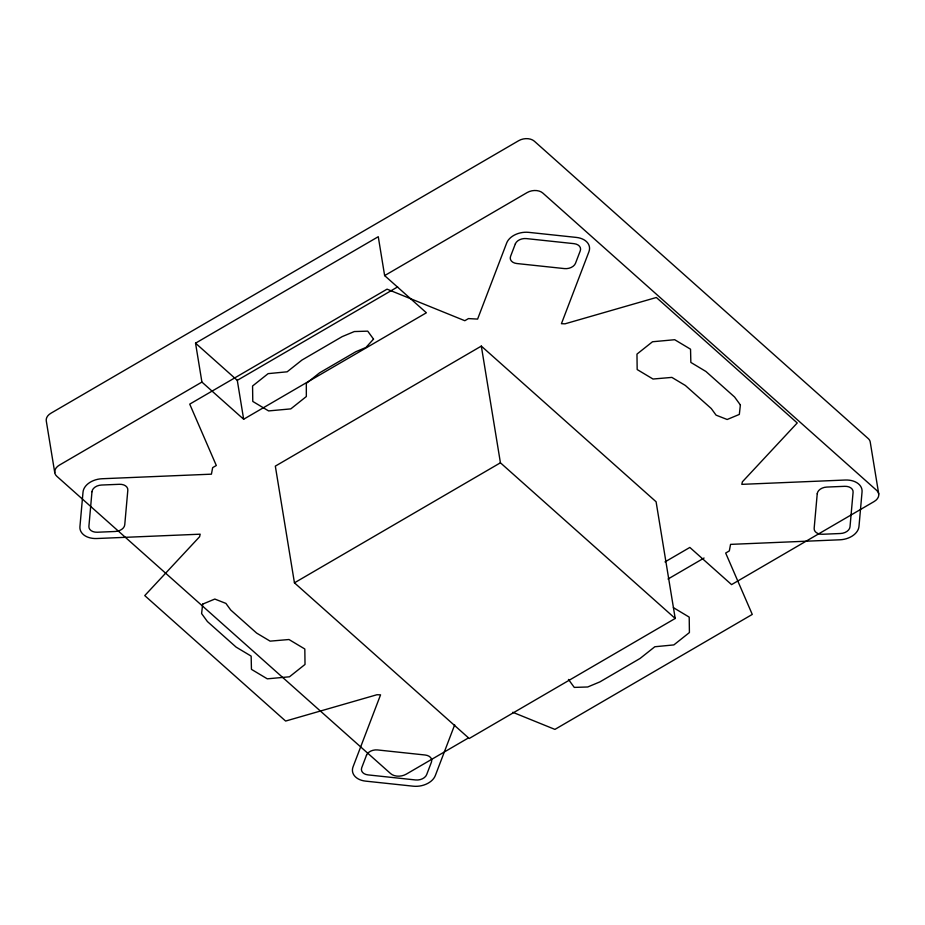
<?xml version="1.0" encoding="UTF-8"?>
<svg xmlns="http://www.w3.org/2000/svg" width="925" height="925" viewBox="0 0 925 925"><rect width="100%" height="100%" fill="white"/><g stroke="black" fill="none" stroke-linecap="round" stroke-linejoin="round"><path stroke-width="1.39" d="M454.695 724.83L435.317 775.566A18.084 12.43 -9.3 0 1 413.232 786.192L365.606 781.128A18.084 12.43 -9.3 0 1 353.061 766.813L380.557 694.848L376.961 694.733L285.617 721.061L144.751 595.596L199.58 536.754L200.182 534.188L96.743 538.523A18.084 12.43 -9.3 0 1 79.932 526.683L83.019 492.088A18.084 12.43 -9.3 0 1 102.062 478.745L211.432 474.167L212.657 467.634L216.311 465.506L189.729 404.132L387.066 289.155L464.812 320.709L468.466 318.582L477.601 319.09L506.68 242.986A18.084 12.43 -9.3 0 1 528.753 232.36L576.379 237.424A18.084 12.43 -9.3 0 1 588.924 251.739L561.429 323.704L565.025 323.819L656.368 297.492L797.234 422.956L742.405 481.798L741.804 484.353L845.242 480.029A18.084 12.43 -9.3 0 1 862.054 491.857L858.978 526.464A18.084 12.43 -9.3 0 1 839.923 539.795L730.553 544.374L729.328 550.918L725.674 553.046L752.268 614.42L554.919 729.397L512.751 712.285M195.545 343.175L378.267 236.708L384.638 275.604L426.379 312.777L243.657 419.245L201.916 382.071L195.545 343.175L237.286 380.348L243.657 419.245M201.916 382.071L59.397 465.113A11.308 7.77 -9.3 0 0 56.783 476.248L390.674 773.635A11.308 7.77 -9.3 0 0 406.329 774.121L468.304 738.011M384.638 275.604L527.158 192.562A11.308 7.77 -9.3 0 1 542.813 193.048L876.715 490.435A11.308 7.77 -9.3 0 1 874.102 501.558L731.571 584.612L689.842 547.438L664.982 561.914M237.286 380.348L397.634 286.912M481.324 346.1L275.326 466.131L294.439 582.831L469.206 738.497L675.204 618.467L656.091 501.766L481.324 346.1L500.425 462.801L675.204 618.467M294.439 582.831L500.425 462.801M668.023 579.027L704.075 558.018M673.377 607.632L689.206 617.114L689.414 632.55L673.862 644.91L654.831 646.748L640.007 658.507L599.862 681.91L587.699 686.986L574.263 687.402L568.459 679.436M878.75 494.054L870.252 442.185A11.308 7.77 -9.3 0 0 868.217 438.566L534.326 141.178A11.308 7.77 -9.3 0 0 518.671 140.692L50.898 413.244A11.308 7.77 -9.3 0 0 46.25 420.759L54.748 472.629M91.98 491.707L88.904 526.313A9.042 6.209 -9.3 0 0 97.298 532.233L115.22 531.482A9.042 6.209 -9.3 0 0 124.748 524.81L127.823 490.204A9.042 6.209 -9.3 0 0 119.429 484.295L101.496 485.035A9.042 6.209 -9.3 0 0 91.98 491.707M817.237 493.742L814.162 528.337A9.042 6.209 -9.3 0 0 822.568 534.257L840.49 533.505A9.042 6.209 -9.3 0 0 850.006 526.845L853.093 492.239A9.042 6.209 -9.3 0 0 844.687 486.319L826.765 487.07A9.042 6.209 -9.3 0 0 817.237 493.742M202.656 604.129L201.604 613.576L207.42 621.554L236.083 647.084L251.149 656.114L251.45 669.353L267.29 678.834L289.479 676.799L305.019 664.439L304.822 649.003L288.982 639.522L270.123 641.141L256.63 633.082L230.707 610.003L225.92 603.412L214.82 599.053L202.656 604.129M740.382 404.977L739.329 414.423L727.166 419.499L716.066 415.14L711.279 408.549L685.356 385.471L671.874 377.4L653.004 379.03L637.175 369.549L636.967 354.102L652.518 341.753L674.707 339.718L690.536 349.199L690.848 362.427L705.914 371.468L734.577 396.998L740.382 404.977M515.329 243.911L510.565 256.375A9.042 6.209 -9.3 0 0 516.844 263.532L564.458 268.597A9.042 6.209 -9.3 0 0 575.5 263.29L580.264 250.814A9.042 6.209 -9.3 0 0 573.997 243.657L526.371 238.592A9.042 6.209 -9.3 0 0 515.329 243.911M366.485 755.263L361.721 767.738A9.042 6.209 -9.3 0 0 368 774.896L415.614 779.96A9.042 6.209 -9.3 0 0 426.656 774.641L431.42 762.165A9.042 6.209 -9.3 0 0 425.142 755.008L377.527 749.944A9.042 6.209 -9.3 0 0 366.485 755.263M373.527 339.117L365.895 347.511L355.859 351.697L319.553 372.856L306.325 383.378L306.337 396.524L290.797 408.885L268.608 410.92L252.779 401.438L252.571 386.002L268.123 373.642L287.155 371.804L301.978 360.045L342.134 336.642L354.298 331.555L367.722 331.15L373.527 339.117"/></g></svg>
